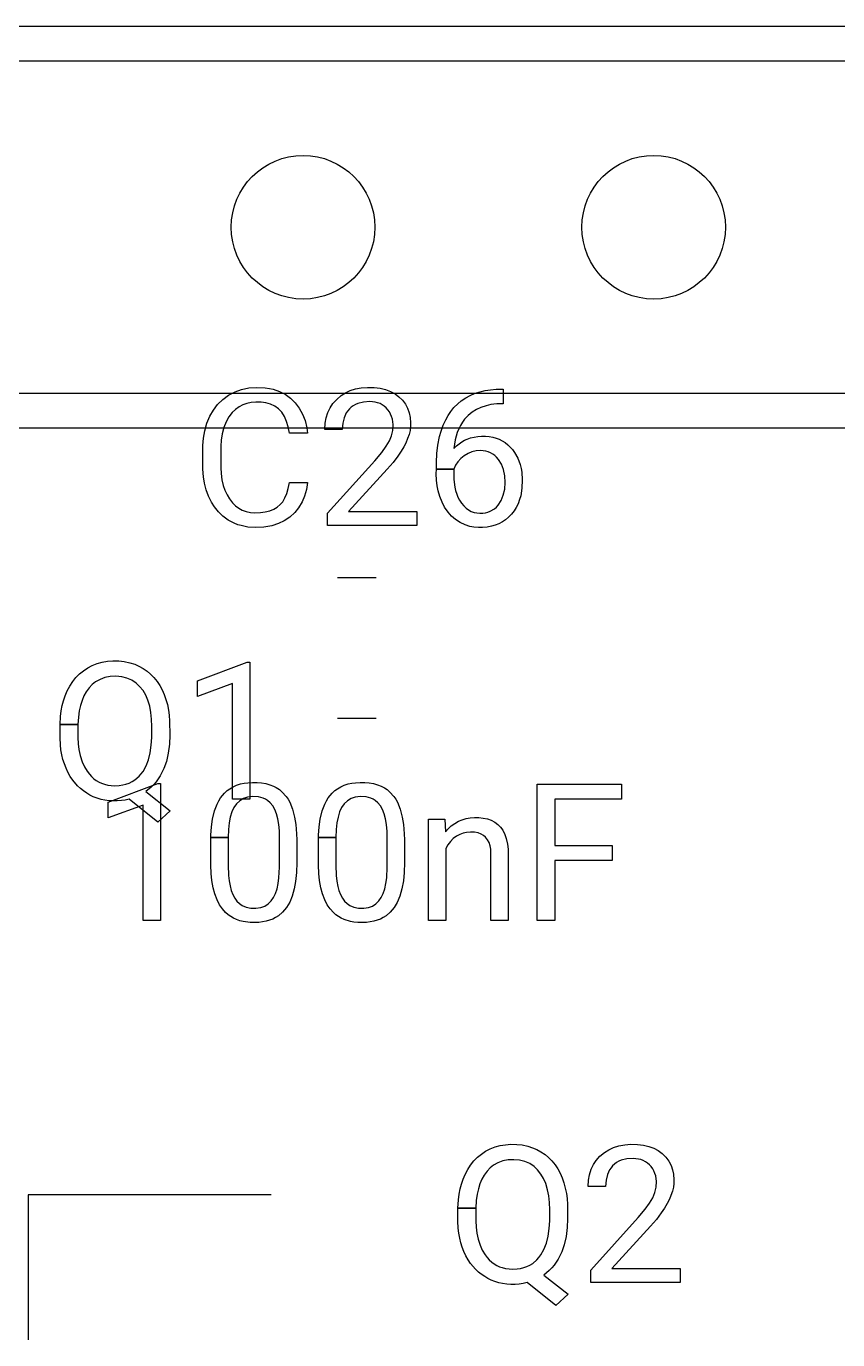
# Model space of a CAD drawing. Header units: inches. Extents: x 3.88 to 7.82, y -6.06 to -2.14.
# Drawn here: x 5.4175 to 5.649, y -2.5791 to -2.2047 of the extents above; entities that cross this region are included whole.
import ezdxf

# ---------------------------------------------------------------- set-up
doc = ezdxf.new("R2010")
doc.units = ezdxf.units.IN
doc.header["$MEASUREMENT"] = 0
doc.layers.add('F.Silkscreen', color=41, linetype='CONTINUOUS', true_color=0xf2eda1)

msp = doc.modelspace()

# ---------------------------------------------------------------- linework, layer by layer
at = {"layer": 'F.Silkscreen', "linetype": 'CONTINUOUS'}
for p, q in [((4.82657, -2.20472), (6.86634, -2.20472)), ((4.83642, -2.21457), (6.8565, -2.21457)), ((4.83642, -2.21457), (6.8565, -2.21457)), ((6.8565, -2.30945), (4.83642, -2.30945)), ((6.8565, -2.30945), (4.83642, -2.30945)), ((5.47355, -2.31108), (5.47522, -2.30986)), ((5.47522, -2.30986), (5.47706, -2.3089)), ((5.47706, -2.3089), (5.47892, -2.30824)), ((5.47892, -2.30824), (5.48104, -2.30781)), ((5.48104, -2.30781), (5.4833, -2.30766)), ((5.4833, -2.30766), (5.48568, -2.30778)), ((5.48568, -2.30778), (5.4869, -2.30796)), ((5.4869, -2.30796), (5.4879, -2.30819)), ((5.4879, -2.30819), (5.48978, -2.30882)), ((5.48978, -2.30882), (5.49134, -2.30961)), ((5.49134, -2.30961), (5.49289, -2.3107)), ((5.50606, -2.31107), (5.5073, -2.31001)), ((5.5073, -2.31001), (5.50856, -2.30922)), ((5.50856, -2.30922), (5.50992, -2.30859)), ((5.50992, -2.30859), (5.5114, -2.30812)), ((5.5114, -2.30812), (5.51299, -2.30782)), ((5.51299, -2.30782), (5.51488, -2.30766)), ((5.51488, -2.30766), (5.51674, -2.3077)), ((5.51674, -2.3077), (5.51844, -2.30791)), ((5.51844, -2.30791), (5.52001, -2.30828)), ((5.52001, -2.30828), (5.52144, -2.30882)), ((5.52144, -2.30882), (5.52274, -2.30953)), ((5.52274, -2.30953), (5.5238, -2.31032)), ((5.5429, -2.3106), (5.5441, -2.30996)), ((5.5441, -2.30996), (5.54559, -2.30934)), ((5.54559, -2.30934), (5.54696, -2.30891)), ((5.54696, -2.30891), (5.54841, -2.30858)), ((5.54841, -2.30858), (5.54994, -2.30834)), ((5.54994, -2.30834), (5.55154, -2.30821)), ((5.55154, -2.30821), (5.55353, -2.30817)), ((5.55353, -2.30817), (5.55353, -2.31234)), ((5.47088, -2.31412), (5.47208, -2.31254)), ((5.47208, -2.31254), (5.47355, -2.31108)), ((5.47824, -2.31322), (5.47716, -2.31399)), ((5.4793, -2.31267), (5.47824, -2.31322)), ((5.48045, -2.31226), (5.4793, -2.31267)), ((5.48168, -2.312), (5.48045, -2.31226)), ((5.48299, -2.31188), (5.48168, -2.312)), ((5.48454, -2.31191), (5.48299, -2.31188)), ((5.48589, -2.31209), (5.48454, -2.31191)), ((5.4872, -2.31246), (5.48589, -2.31209)), ((5.48845, -2.31304), (5.4872, -2.31246)), ((5.48946, -2.31377), (5.48845, -2.31304)), ((5.49039, -2.31475), (5.48946, -2.31377)), ((5.49289, -2.3107), (5.49425, -2.31203)), ((5.49425, -2.31203), (5.4954, -2.31354)), ((5.4954, -2.31354), (5.49633, -2.31525)), ((5.50356, -2.31479), (5.50419, -2.31348)), ((5.50419, -2.31348), (5.50499, -2.31228)), ((5.50499, -2.31228), (5.50606, -2.31107)), ((5.50967, -2.3138), (5.5092, -2.31436)), ((5.5102, -2.31331), (5.50967, -2.3138)), ((5.51079, -2.31289), (5.5102, -2.31331)), ((5.51143, -2.31253), (5.51079, -2.31289)), ((5.51213, -2.31223), (5.51143, -2.31253)), ((5.51367, -2.31184), (5.51213, -2.31223)), ((5.51551, -2.31171), (5.51367, -2.31184)), ((5.51705, -2.31187), (5.51551, -2.31171)), ((5.51771, -2.31204), (5.51705, -2.31187)), ((5.51841, -2.3123), (5.51771, -2.31204)), ((5.51906, -2.31264), (5.51841, -2.3123)), ((5.5196, -2.31301), (5.51906, -2.31264)), ((5.52016, -2.3135), (5.5196, -2.31301)), ((5.52066, -2.31405), (5.52016, -2.3135)), ((5.5238, -2.31032), (5.52482, -2.31133)), ((5.52482, -2.31133), (5.52566, -2.31245)), ((5.52566, -2.31245), (5.52626, -2.31357)), ((5.52626, -2.31357), (5.52674, -2.31492)), ((5.53862, -2.3145), (5.53947, -2.31344)), ((5.53947, -2.31344), (5.54057, -2.31232)), ((5.54057, -2.31232), (5.5416, -2.31147)), ((5.5416, -2.31147), (5.5429, -2.3106)), ((5.54717, -2.31337), (5.54594, -2.31394)), ((5.54864, -2.31288), (5.54717, -2.31337)), ((5.55005, -2.31257), (5.54864, -2.31288)), ((5.55174, -2.31238), (5.55005, -2.31257)), ((5.55353, -2.31234), (5.55174, -2.31238)), ((5.46904, -2.31789), (5.46987, -2.31591)), ((5.46987, -2.31591), (5.47088, -2.31412)), ((5.47452, -2.31751), (5.4739, -2.31912)), ((5.47532, -2.31608), (5.47452, -2.31751)), ((5.47627, -2.31484), (5.47532, -2.31608)), ((5.47716, -2.31399), (5.47627, -2.31484)), ((5.49118, -2.31598), (5.49039, -2.31475)), ((5.49178, -2.31734), (5.49118, -2.31598)), ((5.49224, -2.31891), (5.49178, -2.31734)), ((5.49633, -2.31525), (5.49704, -2.31713)), ((5.49704, -2.31713), (5.49753, -2.3192)), ((5.5028, -2.31787), (5.50307, -2.31635)), ((5.50307, -2.31635), (5.50356, -2.31479)), ((5.50816, -2.31633), (5.50778, -2.3179)), ((5.50879, -2.31496), (5.50816, -2.31633)), ((5.5092, -2.31436), (5.50879, -2.31496)), ((5.52109, -2.31465), (5.52066, -2.31405)), ((5.52144, -2.31528), (5.52109, -2.31465)), ((5.52172, -2.31596), (5.52144, -2.31528)), ((5.52193, -2.31669), (5.52172, -2.31596)), ((5.52214, -2.31827), (5.52193, -2.31669)), ((5.52674, -2.31492), (5.52702, -2.31623)), ((5.52702, -2.31623), (5.52714, -2.31779)), ((5.53644, -2.31847), (5.53715, -2.31691)), ((5.53715, -2.31691), (5.53784, -2.31566)), ((5.53784, -2.31566), (5.53862, -2.3145)), ((5.54192, -2.31759), (5.54136, -2.3185)), ((5.54254, -2.31675), (5.54192, -2.31759)), ((5.54355, -2.31567), (5.54254, -2.31675)), ((5.54469, -2.31473), (5.54355, -2.31567)), ((5.54594, -2.31394), (5.54469, -2.31473)), ((6.86634, -2.31929), (4.82657, -2.31929)), ((5.46804, -2.32213), (5.46843, -2.32002)), ((5.46843, -2.32002), (5.46904, -2.31789)), ((5.47343, -2.32091), (5.47315, -2.32269)), ((5.4739, -2.31912), (5.47343, -2.32091)), ((5.49258, -2.32069), (5.49224, -2.31891)), ((5.49774, -2.32069), (5.49258, -2.32069)), ((5.49753, -2.3192), (5.49774, -2.32069)), ((5.5027, -2.31967), (5.5028, -2.31787)), ((5.50766, -2.31967), (5.5027, -2.31967)), ((5.50778, -2.3179), (5.50766, -2.31967)), ((5.52172, -2.32143), (5.52206, -2.31991)), ((5.52206, -2.31991), (5.52214, -2.31827)), ((5.52669, -2.32109), (5.52628, -2.32228)), ((5.52697, -2.31993), (5.52669, -2.32109)), ((5.52712, -2.31881), (5.52697, -2.31993)), ((5.52714, -2.31779), (5.52712, -2.31881)), ((5.53541, -2.3217), (5.53584, -2.32016)), ((5.53584, -2.32016), (5.53644, -2.31847)), ((5.54046, -2.3205), (5.53987, -2.32259)), ((5.54088, -2.31947), (5.54046, -2.3205)), ((5.54136, -2.3185), (5.54088, -2.31947)), ((5.46785, -2.3242), (5.46804, -2.32213)), ((5.46785, -2.33096), (5.46785, -2.3242)), ((5.47301, -2.32442), (5.47299, -2.33056)), ((5.47315, -2.32269), (5.47301, -2.32442)), ((5.51889, -2.3262), (5.5202, -2.32442)), ((5.5202, -2.32442), (5.52111, -2.32292)), ((5.52111, -2.32292), (5.52172, -2.32143)), ((5.5252, -2.32457), (5.52443, -2.32588)), ((5.52575, -2.32352), (5.5252, -2.32457)), ((5.52628, -2.32228), (5.52575, -2.32352)), ((5.53463, -2.32653), (5.53492, -2.32417)), ((5.53492, -2.32417), (5.53541, -2.3217)), ((5.53987, -2.32259), (5.53951, -2.3251)), ((5.53951, -2.3251), (5.54021, -2.32437)), ((5.54021, -2.32437), (5.54096, -2.32372)), ((5.54096, -2.32372), (5.54177, -2.32315)), ((5.54177, -2.32315), (5.5425, -2.32274)), ((5.5425, -2.32274), (5.54327, -2.32239)), ((5.54327, -2.32239), (5.54422, -2.32205)), ((5.54422, -2.32205), (5.54523, -2.32181)), ((5.54523, -2.32181), (5.54629, -2.32164)), ((5.54629, -2.32164), (5.5474, -2.32156)), ((5.5474, -2.32156), (5.54852, -2.32157)), ((5.54852, -2.32157), (5.54957, -2.32166)), ((5.54957, -2.32166), (5.55057, -2.32184)), ((5.55057, -2.32184), (5.55153, -2.3221)), ((5.55153, -2.3221), (5.55243, -2.32245)), ((5.55243, -2.32245), (5.55329, -2.32289)), ((5.55329, -2.32289), (5.5541, -2.32341)), ((5.5541, -2.32341), (5.55486, -2.32401)), ((5.55486, -2.32401), (5.55548, -2.3246)), ((5.55548, -2.3246), (5.55615, -2.32536)), ((5.50345, -2.34352), (5.51691, -2.32856)), ((5.51691, -2.32856), (5.51889, -2.3262)), ((5.52353, -2.32723), (5.52213, -2.32908)), ((5.52443, -2.32588), (5.52353, -2.32723)), ((5.53449, -2.32905), (5.53463, -2.32653)), ((5.54146, -2.32795), (5.54063, -2.32885)), ((5.54245, -2.32714), (5.54146, -2.32795)), ((5.54354, -2.3265), (5.54245, -2.32714)), ((5.54462, -2.32606), (5.54354, -2.3265)), ((5.54582, -2.32578), (5.54462, -2.32606)), ((5.54707, -2.32569), (5.54582, -2.32578)), ((5.54785, -2.32573), (5.54707, -2.32569)), ((5.54858, -2.32584), (5.54785, -2.32573)), ((5.54928, -2.32604), (5.54858, -2.32584)), ((5.54994, -2.32631), (5.54928, -2.32604)), ((5.55056, -2.32666), (5.54994, -2.32631)), ((5.55114, -2.32708), (5.55056, -2.32666)), ((5.55168, -2.32759), (5.55114, -2.32708)), ((5.55225, -2.32825), (5.55168, -2.32759)), ((5.55308, -2.32958), (5.55225, -2.32825)), ((5.55615, -2.32536), (5.55676, -2.32619)), ((5.55676, -2.32619), (5.55769, -2.32785)), ((5.55769, -2.32785), (5.55838, -2.32968)), ((5.46804, -2.33314), (5.46785, -2.33096)), ((5.47299, -2.33056), (5.4731, -2.33224)), ((5.4731, -2.33224), (5.47334, -2.33398)), ((5.52049, -2.33101), (5.50939, -2.34305)), ((5.52213, -2.32908), (5.52049, -2.33101)), ((5.53447, -2.33226), (5.53448, -2.331)), ((5.53454, -2.33412), (5.53447, -2.33226)), ((5.53448, -2.331), (5.53449, -2.32905)), ((5.53448, -2.331), (5.53943, -2.331)), ((5.53943, -2.331), (5.53448, -2.331)), ((5.53996, -2.32984), (5.53943, -2.331)), ((5.53943, -2.331), (5.53946, -2.33388)), ((5.54063, -2.32885), (5.53996, -2.32984)), ((5.55366, -2.33111), (5.55308, -2.32958)), ((5.55401, -2.33283), (5.55366, -2.33111)), ((5.55838, -2.32968), (5.55864, -2.33074)), ((5.55864, -2.33074), (5.55883, -2.33185)), ((5.55883, -2.33185), (5.55899, -2.33404)), ((5.46835, -2.33496), (5.46804, -2.33314)), ((5.46885, -2.33689), (5.46835, -2.33496)), ((5.47334, -2.33398), (5.47372, -2.33559)), ((5.47372, -2.33559), (5.47416, -2.33693)), ((5.49225, -2.33644), (5.49258, -2.33474)), ((5.49258, -2.33474), (5.49774, -2.33474)), ((5.49774, -2.33474), (5.4974, -2.33677)), ((5.53471, -2.33569), (5.53454, -2.33412)), ((5.535, -2.33718), (5.53471, -2.33569)), ((5.53946, -2.33388), (5.53971, -2.33606)), ((5.53971, -2.33606), (5.53994, -2.33706)), ((5.55398, -2.33663), (5.55412, -2.33475)), ((5.55412, -2.33475), (5.55401, -2.33283)), ((5.55899, -2.33404), (5.5589, -2.33638)), ((5.46951, -2.33868), (5.46885, -2.33689)), ((5.47034, -2.34034), (5.46951, -2.33868)), ((5.47416, -2.33693), (5.47478, -2.3383)), ((5.47478, -2.3383), (5.47545, -2.33943)), ((5.47545, -2.33943), (5.4763, -2.34054)), ((5.49065, -2.34025), (5.4913, -2.33914)), ((5.4913, -2.33914), (5.4918, -2.33794)), ((5.4918, -2.33794), (5.49225, -2.33644)), ((5.49688, -2.33864), (5.49617, -2.34033)), ((5.4974, -2.33677), (5.49688, -2.33864)), ((5.53545, -2.33876), (5.535, -2.33718)), ((5.53611, -2.3404), (5.53545, -2.33876)), ((5.53994, -2.33706), (5.54028, -2.33812)), ((5.54028, -2.33812), (5.54065, -2.339)), ((5.54065, -2.339), (5.54109, -2.33981)), ((5.54109, -2.33981), (5.54166, -2.34066)), ((5.5521, -2.3412), (5.55296, -2.3399)), ((5.55296, -2.3399), (5.55358, -2.33842)), ((5.55358, -2.33842), (5.55398, -2.33663)), ((5.55823, -2.33963), (5.55778, -2.34081)), ((5.55854, -2.33855), (5.55823, -2.33963)), ((5.5589, -2.33638), (5.55854, -2.33855)), ((5.47121, -2.34171), (5.47034, -2.34034)), ((5.47235, -2.34311), (5.47121, -2.34171)), ((5.47361, -2.34434), (5.47235, -2.34311)), ((5.4763, -2.34054), (5.47716, -2.34139)), ((5.47716, -2.34139), (5.47811, -2.34209)), ((5.47811, -2.34209), (5.47913, -2.34264)), ((5.47913, -2.34264), (5.48024, -2.34304)), ((5.48024, -2.34304), (5.48144, -2.3433)), ((5.48144, -2.3433), (5.48272, -2.3434)), ((5.48272, -2.3434), (5.48429, -2.34336)), ((5.48429, -2.34336), (5.4857, -2.34318)), ((5.4857, -2.34318), (5.48698, -2.34286)), ((5.48698, -2.34286), (5.48811, -2.34241)), ((5.48811, -2.34241), (5.4891, -2.34182)), ((5.4891, -2.34182), (5.48996, -2.34109)), ((5.48996, -2.34109), (5.49065, -2.34025)), ((5.49409, -2.34335), (5.49268, -2.34464)), ((5.49518, -2.342), (5.49409, -2.34335)), ((5.49617, -2.34033), (5.49518, -2.342)), ((5.50345, -2.34707), (5.50345, -2.34352)), ((5.50939, -2.34305), (5.52892, -2.34305)), ((5.52892, -2.34305), (5.52892, -2.34707)), ((5.53685, -2.34178), (5.53611, -2.3404)), ((5.53783, -2.34319), (5.53685, -2.34178)), ((5.53883, -2.34433), (5.53783, -2.34319)), ((5.54166, -2.34066), (5.5423, -2.34142)), ((5.5423, -2.34142), (5.54298, -2.34206)), ((5.54298, -2.34206), (5.54369, -2.34259)), ((5.54369, -2.34259), (5.54445, -2.343)), ((5.54445, -2.343), (5.54526, -2.34329)), ((5.54526, -2.34329), (5.54601, -2.34345)), ((5.54601, -2.34345), (5.54689, -2.34352)), ((5.54689, -2.34352), (5.5477, -2.34349)), ((5.5477, -2.34349), (5.54846, -2.34339)), ((5.54846, -2.34339), (5.54919, -2.3432)), ((5.54919, -2.3432), (5.54987, -2.34294)), ((5.54987, -2.34294), (5.55103, -2.34224)), ((5.55103, -2.34224), (5.55159, -2.34176)), ((5.55159, -2.34176), (5.5521, -2.3412)), ((5.55593, -2.34377), (5.5551, -2.34464)), ((5.55667, -2.34281), (5.55593, -2.34377)), ((5.55724, -2.34191), (5.55667, -2.34281)), ((5.55778, -2.34081), (5.55724, -2.34191)), ((5.47514, -2.34548), (5.47361, -2.34434)), ((5.4768, -2.34638), (5.47514, -2.34548)), ((5.47786, -2.3468), (5.4768, -2.34638)), ((5.47878, -2.34708), (5.47786, -2.3468)), ((5.48073, -2.34747), (5.47878, -2.34708)), ((5.4828, -2.34762), (5.48073, -2.34747)), ((5.4853, -2.3475), (5.4828, -2.34762)), ((5.48758, -2.3471), (5.4853, -2.3475)), ((5.4895, -2.34649), (5.48758, -2.3471)), ((5.4911, -2.34571), (5.4895, -2.34649)), ((5.49268, -2.34464), (5.4911, -2.34571)), ((5.52892, -2.34707), (5.50345, -2.34707)), ((5.53993, -2.3453), (5.53883, -2.34433)), ((5.54124, -2.34618), (5.53993, -2.3453)), ((5.54265, -2.34685), (5.54124, -2.34618)), ((5.54401, -2.34728), (5.54265, -2.34685)), ((5.54513, -2.34749), (5.54401, -2.34728)), ((5.54647, -2.34761), (5.54513, -2.34749)), ((5.54896, -2.34749), (5.54767, -2.3476)), ((5.55019, -2.34726), (5.54896, -2.34749)), ((5.55121, -2.34697), (5.55019, -2.34726)), ((5.55232, -2.34653), (5.55121, -2.34697)), ((5.55335, -2.34598), (5.55232, -2.34653)), ((5.55419, -2.34541), (5.55335, -2.34598)), ((5.5551, -2.34464), (5.55419, -2.34541)), ((5.54767, -2.3476), (5.54647, -2.34761)), ((5.50628, -2.36181), (5.51735, -2.36181)), ((5.43272, -2.38934), (5.43383, -2.38842)), ((5.43383, -2.38842), (5.43504, -2.38762)), ((5.43504, -2.38762), (5.43632, -2.38695)), ((5.43632, -2.38695), (5.43779, -2.38637)), ((5.43779, -2.38637), (5.4392, -2.38599)), ((5.4392, -2.38599), (5.44067, -2.38574)), ((5.44067, -2.38574), (5.4422, -2.38562)), ((5.4422, -2.38562), (5.44393, -2.38565)), ((5.44393, -2.38565), (5.44546, -2.38581)), ((5.44546, -2.38581), (5.44706, -2.38615)), ((5.44706, -2.38615), (5.44845, -2.38659)), ((5.44845, -2.38659), (5.44966, -2.38712)), ((5.44966, -2.38712), (5.45082, -2.38775)), ((5.45082, -2.38775), (5.45201, -2.38856)), ((5.45201, -2.38856), (5.453, -2.3894)), ((5.46636, -2.39128), (5.48053, -2.38596)), ((5.48053, -2.38596), (5.48128, -2.38596)), ((5.48128, -2.38596), (5.48128, -2.42502)), ((5.42994, -2.39281), (5.43077, -2.39153)), ((5.43077, -2.39153), (5.4317, -2.39038)), ((5.4317, -2.39038), (5.43272, -2.38934)), ((5.43636, -2.39237), (5.4355, -2.39327)), ((5.4373, -2.39161), (5.43636, -2.39237)), ((5.43856, -2.39089), (5.4373, -2.39161)), ((5.43995, -2.39038), (5.43856, -2.39089)), ((5.44145, -2.39009), (5.43995, -2.39038)), ((5.44309, -2.39002), (5.44145, -2.39009)), ((5.44474, -2.39017), (5.44309, -2.39002)), ((5.44625, -2.39055), (5.44474, -2.39017)), ((5.44762, -2.39114), (5.44625, -2.39055)), ((5.44886, -2.39195), (5.44762, -2.39114)), ((5.44985, -2.39288), (5.44886, -2.39195)), ((5.453, -2.3894), (5.45392, -2.39034)), ((5.45392, -2.39034), (5.45484, -2.39148)), ((5.45484, -2.39148), (5.45559, -2.39263)), ((5.46636, -2.39577), (5.46636, -2.39128)), ((5.47632, -2.39211), (5.46636, -2.39577)), ((5.47632, -2.42502), (5.47632, -2.39211)), ((5.42814, -2.39699), (5.42862, -2.39556)), ((5.42862, -2.39556), (5.4292, -2.3942)), ((5.4292, -2.3942), (5.42994, -2.39281)), ((5.43398, -2.39561), (5.43342, -2.3969)), ((5.43464, -2.39444), (5.43398, -2.39561)), ((5.4355, -2.39327), (5.43464, -2.39444)), ((5.45082, -2.39411), (5.44985, -2.39288)), ((5.45158, -2.39539), (5.45082, -2.39411)), ((5.4522, -2.39683), (5.45158, -2.39539)), ((5.45559, -2.39263), (5.45627, -2.39387)), ((5.45627, -2.39387), (5.45686, -2.39521)), ((5.45686, -2.39521), (5.45736, -2.39662)), ((5.42728, -2.40149), (5.42749, -2.39988)), ((5.42749, -2.39988), (5.42779, -2.39833)), ((5.42779, -2.39833), (5.42814, -2.39699)), ((5.43264, -2.39982), (5.43239, -2.40163)), ((5.43298, -2.3983), (5.43264, -2.39982)), ((5.43342, -2.3969), (5.43298, -2.3983)), ((5.45272, -2.39858), (5.4522, -2.39683)), ((5.45306, -2.40034), (5.45272, -2.39858)), ((5.45736, -2.39662), (5.45776, -2.3981)), ((5.45776, -2.3981), (5.45808, -2.39965)), ((5.45808, -2.39965), (5.45827, -2.40111)), ((5.42717, -2.40379), (5.42728, -2.40149)), ((5.43239, -2.40163), (5.43227, -2.40379)), ((5.45326, -2.40225), (5.45306, -2.40034)), ((5.45333, -2.40431), (5.45326, -2.40225)), ((5.45827, -2.40111), (5.45841, -2.40278)), ((5.45841, -2.40278), (5.45844, -2.40683)), ((5.50628, -2.40197), (5.51735, -2.40197)), ((5.42715, -2.40421), (5.42717, -2.40379)), ((5.42715, -2.40753), (5.42715, -2.40421)), ((5.42717, -2.40379), (5.43227, -2.40379)), ((5.43227, -2.40379), (5.42717, -2.40379)), ((5.43227, -2.40379), (5.43227, -2.40745)), ((5.43227, -2.40745), (5.43236, -2.40924)), ((5.45319, -2.40964), (5.45332, -2.40743)), ((5.45332, -2.40743), (5.45333, -2.40431)), ((5.45844, -2.40683), (5.45835, -2.40939)), ((5.42726, -2.40953), (5.42715, -2.40753)), ((5.42742, -2.41097), (5.42726, -2.40953)), ((5.42767, -2.41236), (5.42742, -2.41097)), ((5.43236, -2.40924), (5.43256, -2.41091)), ((5.43256, -2.41091), (5.43292, -2.41264)), ((5.45287, -2.41184), (5.45319, -2.40964)), ((5.45835, -2.40939), (5.45802, -2.41192)), ((5.42799, -2.4137), (5.42767, -2.41236)), ((5.42838, -2.41498), (5.42799, -2.4137)), ((5.43292, -2.41264), (5.43347, -2.41438)), ((5.43347, -2.41438), (5.43411, -2.41581)), ((5.45169, -2.41557), (5.45237, -2.41381)), ((5.45237, -2.41381), (5.45287, -2.41184)), ((5.45747, -2.41427), (5.45675, -2.4163)), ((5.45802, -2.41192), (5.45747, -2.41427)), ((5.42886, -2.41621), (5.42838, -2.41498)), ((5.42941, -2.41738), (5.42886, -2.41621)), ((5.43009, -2.4186), (5.42941, -2.41738)), ((5.43077, -2.41962), (5.43009, -2.4186)), ((5.43411, -2.41581), (5.43489, -2.4171)), ((5.43489, -2.4171), (5.43551, -2.41792)), ((5.43551, -2.41792), (5.43608, -2.41855)), ((5.43608, -2.41855), (5.4368, -2.41921)), ((5.44847, -2.41957), (5.44968, -2.41853)), ((5.44968, -2.41853), (5.45023, -2.41791)), ((5.45023, -2.41791), (5.45082, -2.41711)), ((5.45082, -2.41711), (5.45169, -2.41557)), ((5.45572, -2.41836), (5.45458, -2.42007)), ((5.45675, -2.4163), (5.45572, -2.41836)), ((5.43214, -2.42124), (5.43077, -2.41962)), ((5.43299, -2.42204), (5.43214, -2.42124)), ((5.4338, -2.4227), (5.43299, -2.42204)), ((5.4368, -2.41921), (5.43746, -2.41969)), ((5.43746, -2.41969), (5.43827, -2.42017)), ((5.43827, -2.42017), (5.43901, -2.42051)), ((5.43901, -2.42051), (5.43979, -2.42079)), ((5.43979, -2.42079), (5.44075, -2.42102)), ((5.44075, -2.42102), (5.44176, -2.42115)), ((5.44091, -2.42593), (5.45508, -2.42061)), ((5.44176, -2.42115), (5.44281, -2.4212)), ((5.44281, -2.4212), (5.44402, -2.42114)), ((5.44402, -2.42114), (5.44502, -2.421)), ((5.44502, -2.421), (5.44596, -2.42077)), ((5.44596, -2.42077), (5.44685, -2.42046)), ((5.44685, -2.42046), (5.44769, -2.42005)), ((5.44769, -2.42005), (5.44847, -2.41957)), ((5.45316, -2.42164), (5.45163, -2.42289)), ((5.45393, -2.42084), (5.45316, -2.42164)), ((5.45458, -2.42007), (5.45393, -2.42084)), ((5.45508, -2.42061), (5.45583, -2.42061)), ((5.45583, -2.42061), (5.45583, -2.45967)), ((5.47481, -2.4226), (5.47556, -2.42205)), ((5.47556, -2.42205), (5.4765, -2.4215)), ((5.4765, -2.4215), (5.47752, -2.42105)), ((5.47752, -2.42105), (5.47862, -2.42071)), ((5.47862, -2.42071), (5.47963, -2.42049)), ((5.47963, -2.42049), (5.4807, -2.42034)), ((5.4807, -2.42034), (5.48201, -2.42026)), ((5.48201, -2.42026), (5.48337, -2.42028)), ((5.48337, -2.42028), (5.48465, -2.4204)), ((5.48465, -2.4204), (5.48585, -2.42061)), ((5.48585, -2.42061), (5.48697, -2.42092)), ((5.48697, -2.42092), (5.48801, -2.42132)), ((5.48801, -2.42132), (5.48884, -2.42175)), ((5.48884, -2.42175), (5.48973, -2.42233)), ((5.48973, -2.42233), (5.49054, -2.42301)), ((5.50552, -2.4226), (5.50627, -2.42205)), ((5.50627, -2.42205), (5.50721, -2.4215)), ((5.50721, -2.4215), (5.50823, -2.42105)), ((5.50823, -2.42105), (5.50933, -2.42071)), ((5.50933, -2.42071), (5.51034, -2.42049)), ((5.51034, -2.42049), (5.5114, -2.42034)), ((5.5114, -2.42034), (5.51272, -2.42026)), ((5.51272, -2.42026), (5.51407, -2.42028)), ((5.51407, -2.42028), (5.51535, -2.4204)), ((5.51535, -2.4204), (5.51656, -2.42061)), ((5.51656, -2.42061), (5.51768, -2.42092)), ((5.51768, -2.42092), (5.51872, -2.42132)), ((5.51872, -2.42132), (5.51968, -2.42182)), ((5.51968, -2.42182), (5.52044, -2.42233)), ((5.52044, -2.42233), (5.52125, -2.42301)), ((5.56319, -2.45967), (5.56319, -2.42081)), ((5.56319, -2.42081), (5.58724, -2.42081)), ((5.58724, -2.42081), (5.58724, -2.42502)), ((5.43478, -2.42336), (5.4338, -2.4227)), ((5.43568, -2.42388), (5.43478, -2.42336)), ((5.43662, -2.42434), (5.43568, -2.42388)), ((5.43772, -2.42477), (5.43662, -2.42434)), ((5.43886, -2.4251), (5.43772, -2.42477)), ((5.43991, -2.42532), (5.43886, -2.4251)), ((5.44112, -2.42549), (5.43991, -2.42532)), ((5.44091, -2.43041), (5.44091, -2.42593)), ((5.44224, -2.42556), (5.44112, -2.42549)), ((5.44347, -2.42556), (5.44224, -2.42556)), ((5.44464, -2.42547), (5.44347, -2.42556)), ((5.44577, -2.42531), (5.44464, -2.42547)), ((5.44687, -2.42506), (5.44577, -2.42531)), ((5.45506, -2.43159), (5.44687, -2.42506)), ((5.45163, -2.42289), (5.45856, -2.42837)), ((5.47196, -2.42646), (5.47242, -2.42554)), ((5.47242, -2.42554), (5.47293, -2.42469)), ((5.47293, -2.42469), (5.47402, -2.42334)), ((5.47402, -2.42334), (5.47481, -2.4226)), ((5.48128, -2.42502), (5.47632, -2.42502)), ((5.4784, -2.42549), (5.47748, -2.42636)), ((5.47949, -2.42486), (5.4784, -2.42549)), ((5.48064, -2.42449), (5.47949, -2.42486)), ((5.48217, -2.42431), (5.48064, -2.42449)), ((5.48376, -2.42441), (5.48217, -2.42431)), ((5.48507, -2.42475), (5.48376, -2.42441)), ((5.48571, -2.42503), (5.48507, -2.42475)), ((5.4863, -2.42538), (5.48571, -2.42503)), ((5.48712, -2.42607), (5.4863, -2.42538)), ((5.48782, -2.42692), (5.48712, -2.42607)), ((5.49054, -2.42301), (5.49165, -2.42427)), ((5.49165, -2.42427), (5.49218, -2.42506)), ((5.49218, -2.42506), (5.49266, -2.42593)), ((5.49266, -2.42593), (5.49346, -2.4279)), ((5.50267, -2.42646), (5.50313, -2.42554)), ((5.50313, -2.42554), (5.50364, -2.42469)), ((5.50364, -2.42469), (5.50473, -2.42334)), ((5.50473, -2.42334), (5.50552, -2.4226)), ((5.50911, -2.42549), (5.50819, -2.42636)), ((5.51019, -2.42486), (5.50911, -2.42549)), ((5.51135, -2.42449), (5.51019, -2.42486)), ((5.51288, -2.42431), (5.51135, -2.42449)), ((5.51447, -2.42441), (5.51288, -2.42431)), ((5.51578, -2.42475), (5.51447, -2.42441)), ((5.51642, -2.42503), (5.51578, -2.42475)), ((5.517, -2.42538), (5.51642, -2.42503)), ((5.51783, -2.42607), (5.517, -2.42538)), ((5.51853, -2.42692), (5.51783, -2.42607)), ((5.52125, -2.42301), (5.52236, -2.42427)), ((5.52236, -2.42427), (5.52289, -2.42506)), ((5.52289, -2.42506), (5.52337, -2.42593)), ((5.52337, -2.42593), (5.52417, -2.4279)), ((5.58724, -2.42502), (5.56831, -2.42502)), ((5.56831, -2.42502), (5.56831, -2.43829)), ((5.45087, -2.42675), (5.44091, -2.43041)), ((5.45087, -2.45967), (5.45087, -2.42675)), ((5.45856, -2.42837), (5.45506, -2.43159)), ((5.47068, -2.43072), (5.47125, -2.42836)), ((5.47125, -2.42836), (5.47196, -2.42646)), ((5.47617, -2.42868), (5.47572, -2.43013)), ((5.47673, -2.42746), (5.47617, -2.42868)), ((5.47748, -2.42636), (5.47673, -2.42746)), ((5.48841, -2.42796), (5.48782, -2.42692)), ((5.48889, -2.42919), (5.48841, -2.42796)), ((5.48926, -2.43062), (5.48889, -2.42919)), ((5.49346, -2.4279), (5.49407, -2.43017)), ((5.50139, -2.43072), (5.50196, -2.42836)), ((5.50196, -2.42836), (5.50267, -2.42646)), ((5.50688, -2.42868), (5.50643, -2.43013)), ((5.50744, -2.42746), (5.50688, -2.42868)), ((5.50819, -2.42636), (5.50744, -2.42746)), ((5.51912, -2.42796), (5.51853, -2.42692)), ((5.5196, -2.42919), (5.51912, -2.42796)), ((5.51997, -2.43062), (5.5196, -2.42919)), ((5.52417, -2.4279), (5.52477, -2.43017)), ((5.47019, -2.43533), (5.47037, -2.43292)), ((5.47037, -2.43292), (5.47068, -2.43072)), ((5.47539, -2.43179), (5.47518, -2.43368)), ((5.47572, -2.43013), (5.47539, -2.43179)), ((5.48953, -2.43226), (5.48926, -2.43062)), ((5.4897, -2.43409), (5.48953, -2.43226)), ((5.49407, -2.43017), (5.49441, -2.4323)), ((5.49441, -2.4323), (5.49463, -2.43489)), ((5.5009, -2.43533), (5.50107, -2.43292)), ((5.50107, -2.43292), (5.50139, -2.43072)), ((5.5061, -2.43179), (5.50589, -2.43368)), ((5.50643, -2.43013), (5.5061, -2.43179)), ((5.52024, -2.43226), (5.51997, -2.43062)), ((5.52042, -2.43427), (5.52024, -2.43226)), ((5.52477, -2.43017), (5.52512, -2.4323)), ((5.52512, -2.4323), (5.52534, -2.43489)), ((5.53224, -2.45967), (5.53224, -2.43077)), ((5.53224, -2.43077), (5.53693, -2.43077)), ((5.53693, -2.43077), (5.53709, -2.43439)), ((5.53709, -2.43439), (5.53783, -2.43353)), ((5.53783, -2.43353), (5.53875, -2.43268)), ((5.53875, -2.43268), (5.53972, -2.43195)), ((5.53972, -2.43195), (5.54076, -2.43135)), ((5.54076, -2.43135), (5.54186, -2.43089)), ((5.54186, -2.43089), (5.54303, -2.43055)), ((5.54303, -2.43055), (5.5441, -2.43036)), ((5.5441, -2.43036), (5.54538, -2.43026)), ((5.54538, -2.43026), (5.54655, -2.43028)), ((5.54655, -2.43028), (5.54786, -2.43042)), ((5.54786, -2.43042), (5.54906, -2.43068)), ((5.54906, -2.43068), (5.55015, -2.43107)), ((5.55015, -2.43107), (5.55113, -2.43159)), ((5.55113, -2.43159), (5.55199, -2.43223)), ((5.55199, -2.43223), (5.55275, -2.433)), ((5.55275, -2.433), (5.5534, -2.43389)), ((5.47016, -2.44376), (5.47019, -2.43596)), ((5.47019, -2.43596), (5.47019, -2.43533)), ((5.47019, -2.43596), (5.47508, -2.43596)), ((5.47508, -2.43596), (5.47019, -2.43596)), ((5.47518, -2.43368), (5.47508, -2.43596)), ((5.47508, -2.43596), (5.47508, -2.44388)), ((5.48976, -2.43632), (5.4897, -2.43409)), ((5.48976, -2.44443), (5.48976, -2.43632)), ((5.49463, -2.43489), (5.49469, -2.43667)), ((5.49469, -2.43667), (5.49469, -2.44309)), ((5.50087, -2.44376), (5.5009, -2.43596)), ((5.5009, -2.43596), (5.5009, -2.43533)), ((5.5009, -2.43596), (5.50579, -2.43596)), ((5.50579, -2.43596), (5.5009, -2.43596)), ((5.50589, -2.43368), (5.50579, -2.43596)), ((5.50579, -2.43596), (5.50579, -2.44388)), ((5.52047, -2.43632), (5.52042, -2.43427)), ((5.52047, -2.44443), (5.52047, -2.43632)), ((5.52534, -2.43489), (5.52539, -2.43667)), ((5.52539, -2.43667), (5.52539, -2.44309)), ((5.53848, -2.43709), (5.53776, -2.43802)), ((5.5393, -2.43627), (5.53848, -2.43709)), ((5.54023, -2.43557), (5.5393, -2.43627)), ((5.54113, -2.43507), (5.54023, -2.43557)), ((5.54209, -2.43471), (5.54113, -2.43507)), ((5.54312, -2.4345), (5.54209, -2.43471)), ((5.54421, -2.43443), (5.54312, -2.4345)), ((5.54536, -2.43449), (5.54421, -2.43443)), ((5.54638, -2.43468), (5.54536, -2.43449)), ((5.54726, -2.43498), (5.54638, -2.43468)), ((5.54796, -2.43538), (5.54726, -2.43498)), ((5.54854, -2.43588), (5.54796, -2.43538)), ((5.5491, -2.4366), (5.54854, -2.43588)), ((5.54951, -2.43741), (5.5491, -2.4366)), ((5.5534, -2.43389), (5.55402, -2.43513)), ((5.55402, -2.43513), (5.55442, -2.4363)), ((5.55442, -2.4363), (5.55476, -2.43787)), ((5.53776, -2.43802), (5.53717, -2.43907)), ((5.53717, -2.43907), (5.53717, -2.45967)), ((5.5498, -2.43835), (5.54951, -2.43741)), ((5.54997, -2.43933), (5.5498, -2.43835)), ((5.55004, -2.44053), (5.54997, -2.43933)), ((5.55004, -2.45967), (5.55004, -2.44053)), ((5.55476, -2.43787), (5.55492, -2.43932)), ((5.55492, -2.43932), (5.55496, -2.44057)), ((5.55496, -2.44057), (5.55496, -2.45967)), ((5.56831, -2.43829), (5.58461, -2.43829)), ((5.58461, -2.43829), (5.58461, -2.4425)), ((5.47016, -2.44388), (5.47016, -2.44376)), ((5.47026, -2.44622), (5.47016, -2.44388)), ((5.47508, -2.44388), (5.47519, -2.44682)), ((5.4896, -2.44742), (5.48976, -2.44443)), ((5.49469, -2.44309), (5.4946, -2.44594)), ((5.50087, -2.44388), (5.50087, -2.44376)), ((5.50097, -2.44622), (5.50087, -2.44388)), ((5.50579, -2.44388), (5.5059, -2.44682)), ((5.52031, -2.44742), (5.52047, -2.44443)), ((5.52539, -2.44309), (5.52531, -2.44594)), ((5.58461, -2.4425), (5.56831, -2.4425)), ((5.56831, -2.4425), (5.56831, -2.45967)), ((5.47048, -2.44826), (5.47026, -2.44622)), ((5.47085, -2.45035), (5.47048, -2.44826)), ((5.47519, -2.44682), (5.47536, -2.44829)), ((5.47536, -2.44829), (5.47563, -2.44978)), ((5.48937, -2.44912), (5.4896, -2.44742)), ((5.49434, -2.44852), (5.49395, -2.45064)), ((5.4946, -2.44594), (5.49434, -2.44852)), ((5.50119, -2.44826), (5.50097, -2.44622)), ((5.50156, -2.45035), (5.50119, -2.44826)), ((5.5059, -2.44682), (5.50609, -2.44845)), ((5.50609, -2.44845), (5.50637, -2.44992)), ((5.52008, -2.44912), (5.52031, -2.44742)), ((5.52508, -2.4483), (5.52466, -2.45064)), ((5.52531, -2.44594), (5.52508, -2.4483)), ((5.47131, -2.45205), (5.47085, -2.45035)), ((5.47195, -2.45376), (5.47131, -2.45205)), ((5.47563, -2.44978), (5.47599, -2.4511)), ((5.47599, -2.4511), (5.47645, -2.45226)), ((5.47645, -2.45226), (5.47699, -2.45326)), ((5.48808, -2.45305), (5.48861, -2.45193)), ((5.48861, -2.45193), (5.48904, -2.45062)), ((5.48904, -2.45062), (5.48937, -2.44912)), ((5.49395, -2.45064), (5.49335, -2.45272)), ((5.50202, -2.45205), (5.50156, -2.45035)), ((5.50266, -2.45376), (5.50202, -2.45205)), ((5.50637, -2.44992), (5.5067, -2.4511)), ((5.5067, -2.4511), (5.50715, -2.45226)), ((5.50715, -2.45226), (5.50769, -2.45326)), ((5.51878, -2.45305), (5.51932, -2.45193)), ((5.51932, -2.45193), (5.51975, -2.45062)), ((5.51975, -2.45062), (5.52008, -2.44912)), ((5.52466, -2.45064), (5.52406, -2.45272)), ((5.47265, -2.45513), (5.47195, -2.45376)), ((5.47346, -2.45634), (5.47265, -2.45513)), ((5.47699, -2.45326), (5.47761, -2.45411)), ((5.47761, -2.45411), (5.47833, -2.45481)), ((5.47833, -2.45481), (5.47914, -2.45537)), ((5.47914, -2.45537), (5.48023, -2.45584)), ((5.48023, -2.45584), (5.48158, -2.45611)), ((5.48158, -2.45611), (5.48304, -2.45614)), ((5.48304, -2.45614), (5.48439, -2.45594)), ((5.48439, -2.45594), (5.48558, -2.4555)), ((5.48558, -2.4555), (5.48655, -2.45488)), ((5.48655, -2.45488), (5.48738, -2.45407)), ((5.48738, -2.45407), (5.48808, -2.45305)), ((5.49173, -2.45596), (5.49062, -2.4573)), ((5.49266, -2.45439), (5.49173, -2.45596)), ((5.49335, -2.45272), (5.49266, -2.45439)), ((5.50336, -2.45513), (5.50266, -2.45376)), ((5.50417, -2.45634), (5.50336, -2.45513)), ((5.50769, -2.45326), (5.50832, -2.45411)), ((5.50832, -2.45411), (5.50903, -2.45481)), ((5.50903, -2.45481), (5.50984, -2.45537)), ((5.50984, -2.45537), (5.51094, -2.45584)), ((5.51094, -2.45584), (5.51228, -2.45611)), ((5.51228, -2.45611), (5.51375, -2.45614)), ((5.51375, -2.45614), (5.5151, -2.45594)), ((5.5151, -2.45594), (5.51629, -2.4555)), ((5.51629, -2.4555), (5.51726, -2.45488)), ((5.51726, -2.45488), (5.51809, -2.45407)), ((5.51809, -2.45407), (5.51878, -2.45305)), ((5.52244, -2.45596), (5.52133, -2.4573)), ((5.52329, -2.45454), (5.52244, -2.45596)), ((5.52406, -2.45272), (5.52329, -2.45454)), ((5.45583, -2.45967), (5.45087, -2.45967)), ((5.47439, -2.45738), (5.47346, -2.45634)), ((5.47509, -2.45799), (5.47439, -2.45738)), ((5.47584, -2.45852), (5.47509, -2.45799)), ((5.47664, -2.45898), (5.47584, -2.45852)), ((5.47751, -2.45937), (5.47664, -2.45898)), ((5.47843, -2.45968), (5.47751, -2.45937)), ((5.4794, -2.45992), (5.47843, -2.45968)), ((5.48593, -2.45984), (5.4849, -2.46004)), ((5.48689, -2.45957), (5.48593, -2.45984)), ((5.4878, -2.45922), (5.48689, -2.45957)), ((5.48865, -2.4588), (5.4878, -2.45922)), ((5.48943, -2.4583), (5.48865, -2.4588)), ((5.49062, -2.4573), (5.48943, -2.4583)), ((5.5051, -2.45738), (5.50417, -2.45634)), ((5.50579, -2.45799), (5.5051, -2.45738)), ((5.50654, -2.45852), (5.50579, -2.45799)), ((5.50735, -2.45898), (5.50654, -2.45852)), ((5.50821, -2.45937), (5.50735, -2.45898)), ((5.50995, -2.45989), (5.50821, -2.45937)), ((5.51663, -2.45984), (5.51561, -2.46004)), ((5.5176, -2.45957), (5.51663, -2.45984)), ((5.51851, -2.45922), (5.5176, -2.45957)), ((5.51935, -2.4588), (5.51851, -2.45922)), ((5.52014, -2.4583), (5.51935, -2.4588)), ((5.52133, -2.4573), (5.52014, -2.4583)), ((5.53717, -2.45967), (5.53224, -2.45967)), ((5.55496, -2.45967), (5.55004, -2.45967)), ((5.56831, -2.45967), (5.56319, -2.45967)), ((5.48134, -2.46018), (5.4794, -2.45992)), ((5.48268, -2.46022), (5.48134, -2.46018)), ((5.48382, -2.46017), (5.48268, -2.46022)), ((5.4849, -2.46004), (5.48382, -2.46017)), ((5.51097, -2.46007), (5.50995, -2.45989)), ((5.51205, -2.46018), (5.51097, -2.46007)), ((5.51338, -2.46022), (5.51205, -2.46018)), ((5.51453, -2.46017), (5.51338, -2.46022)), ((5.51561, -2.46004), (5.51453, -2.46017)), ((5.55416, -2.52353), (5.55569, -2.52341)), ((5.55569, -2.52341), (5.55741, -2.52344)), ((5.55741, -2.52344), (5.55894, -2.52361)), ((5.58826, -2.52354), (5.58997, -2.52341)), ((5.58997, -2.52341), (5.59183, -2.52345)), ((5.59183, -2.52345), (5.59354, -2.52366)), ((5.54518, -2.52817), (5.5462, -2.52713)), ((5.5462, -2.52713), (5.54731, -2.52621)), ((5.54731, -2.52621), (5.54852, -2.52541)), ((5.54852, -2.52541), (5.54981, -2.52474)), ((5.54981, -2.52474), (5.55128, -2.52417)), ((5.55128, -2.52417), (5.55269, -2.52378)), ((5.55269, -2.52378), (5.55416, -2.52353)), ((5.55894, -2.52361), (5.56054, -2.52394)), ((5.56054, -2.52394), (5.56193, -2.52439)), ((5.56193, -2.52439), (5.56315, -2.52491)), ((5.56315, -2.52491), (5.5643, -2.52555)), ((5.5643, -2.52555), (5.56549, -2.52636)), ((5.56549, -2.52636), (5.56649, -2.5272)), ((5.56649, -2.5272), (5.56741, -2.52813)), ((5.58008, -2.52803), (5.58115, -2.52682)), ((5.58115, -2.52682), (5.5824, -2.52576)), ((5.5824, -2.52576), (5.58365, -2.52497)), ((5.58365, -2.52497), (5.58502, -2.52434)), ((5.58502, -2.52434), (5.5865, -2.52387)), ((5.5865, -2.52387), (5.58826, -2.52354)), ((5.59354, -2.52366), (5.5951, -2.52403)), ((5.5951, -2.52403), (5.59654, -2.52457)), ((5.59654, -2.52457), (5.59772, -2.52521)), ((5.59772, -2.52521), (5.5989, -2.52607)), ((5.5989, -2.52607), (5.59992, -2.52708)), ((5.59992, -2.52708), (5.60076, -2.5282)), ((5.54268, -2.532), (5.54342, -2.5306)), ((5.54342, -2.5306), (5.54426, -2.52933)), ((5.54426, -2.52933), (5.54518, -2.52817)), ((5.54984, -2.53016), (5.54898, -2.53107)), ((5.55079, -2.52941), (5.54984, -2.53016)), ((5.55205, -2.52868), (5.55079, -2.52941)), ((5.55343, -2.52818), (5.55205, -2.52868)), ((5.55494, -2.52789), (5.55343, -2.52818)), ((5.55657, -2.52782), (5.55494, -2.52789)), ((5.55823, -2.52797), (5.55657, -2.52782)), ((5.55974, -2.52834), (5.55823, -2.52797)), ((5.56111, -2.52893), (5.55974, -2.52834)), ((5.56234, -2.52975), (5.56111, -2.52893)), ((5.56334, -2.53068), (5.56234, -2.52975)), ((5.56431, -2.53191), (5.56334, -2.53068)), ((5.56741, -2.52813), (5.56833, -2.52928)), ((5.56833, -2.52928), (5.56908, -2.53042)), ((5.56908, -2.53042), (5.56975, -2.53166)), ((5.57817, -2.5321), (5.57866, -2.53054)), ((5.57866, -2.53054), (5.57929, -2.52923)), ((5.57929, -2.52923), (5.58008, -2.52803)), ((5.58389, -2.53071), (5.58326, -2.53208)), ((5.58429, -2.5301), (5.58389, -2.53071)), ((5.58476, -2.52955), (5.58429, -2.5301)), ((5.5853, -2.52906), (5.58476, -2.52955)), ((5.58589, -2.52863), (5.5853, -2.52906)), ((5.58653, -2.52828), (5.58589, -2.52863)), ((5.58722, -2.52798), (5.58653, -2.52828)), ((5.58876, -2.52759), (5.58722, -2.52798)), ((5.59061, -2.52746), (5.58876, -2.52759)), ((5.59214, -2.52762), (5.59061, -2.52746)), ((5.59281, -2.52779), (5.59214, -2.52762)), ((5.59351, -2.52805), (5.59281, -2.52779)), ((5.59416, -2.52839), (5.59351, -2.52805)), ((5.5947, -2.52876), (5.59416, -2.52839)), ((5.59526, -2.52925), (5.5947, -2.52876)), ((5.59576, -2.5298), (5.59526, -2.52925)), ((5.59618, -2.53039), (5.59576, -2.5298)), ((5.59654, -2.53103), (5.59618, -2.53039)), ((5.60076, -2.5282), (5.60141, -2.52944)), ((5.60141, -2.52944), (5.60184, -2.53066)), ((5.60184, -2.53066), (5.60211, -2.53198)), ((5.54163, -2.53478), (5.54211, -2.53336)), ((5.54211, -2.53336), (5.54268, -2.532)), ((5.54691, -2.5347), (5.54646, -2.5361)), ((5.54746, -2.53341), (5.54691, -2.5347)), ((5.54812, -2.53223), (5.54746, -2.53341)), ((5.54898, -2.53107), (5.54812, -2.53223)), ((5.56506, -2.53319), (5.56431, -2.53191)), ((5.56568, -2.53462), (5.56506, -2.53319)), ((5.56621, -2.53638), (5.56568, -2.53462)), ((5.56975, -2.53166), (5.57034, -2.533)), ((5.57034, -2.533), (5.57084, -2.53442)), ((5.57084, -2.53442), (5.57125, -2.5359)), ((5.5778, -2.53541), (5.5779, -2.53362)), ((5.5779, -2.53362), (5.57817, -2.5321)), ((5.58288, -2.53364), (5.58276, -2.53541)), ((5.58326, -2.53208), (5.58288, -2.53364)), ((5.59682, -2.53171), (5.59654, -2.53103)), ((5.59703, -2.53244), (5.59682, -2.53171)), ((5.59724, -2.53402), (5.59703, -2.53244)), ((5.59716, -2.53566), (5.59724, -2.53402)), ((5.60222, -2.53456), (5.60207, -2.53568)), ((5.60211, -2.53198), (5.60224, -2.53354)), ((5.60224, -2.53354), (5.60222, -2.53456)), ((5.41811, -2.5378), (5.41811, -2.57913)), ((5.4874, -2.5378), (5.41811, -2.5378)), ((5.54077, -2.53929), (5.54097, -2.53767)), ((5.54097, -2.53767), (5.54127, -2.53612)), ((5.54127, -2.53612), (5.54163, -2.53478)), ((5.54612, -2.53761), (5.54587, -2.53943)), ((5.54646, -2.5361), (5.54612, -2.53761)), ((5.56654, -2.53813), (5.56621, -2.53638)), ((5.56674, -2.54004), (5.56654, -2.53813)), ((5.57125, -2.5359), (5.57156, -2.53745)), ((5.57156, -2.53745), (5.57176, -2.5389)), ((5.58276, -2.53541), (5.5778, -2.53541)), ((5.59621, -2.53867), (5.59681, -2.53718)), ((5.59681, -2.53718), (5.59716, -2.53566)), ((5.60138, -2.53803), (5.60094, -2.53905)), ((5.60179, -2.53683), (5.60138, -2.53803)), ((5.60207, -2.53568), (5.60179, -2.53683)), ((5.54063, -2.54201), (5.54065, -2.54159)), ((5.54063, -2.54532), (5.54063, -2.54201)), ((5.54065, -2.54159), (5.54077, -2.53929)), ((5.54065, -2.54159), (5.54575, -2.54159)), ((5.54575, -2.54159), (5.54065, -2.54159)), ((5.54587, -2.53943), (5.54575, -2.54159)), ((5.54575, -2.54159), (5.54575, -2.54525)), ((5.56681, -2.54211), (5.56674, -2.54004)), ((5.56681, -2.54523), (5.56681, -2.54211)), ((5.57176, -2.5389), (5.57189, -2.54058)), ((5.57189, -2.54058), (5.57193, -2.54463)), ((5.59201, -2.54431), (5.59399, -2.54195)), ((5.59399, -2.54195), (5.5953, -2.54017)), ((5.5953, -2.54017), (5.59621, -2.53867)), ((5.59952, -2.54163), (5.59862, -2.54298)), ((5.6003, -2.54032), (5.59952, -2.54163)), ((5.60094, -2.53905), (5.6003, -2.54032)), ((5.54074, -2.54733), (5.54063, -2.54532)), ((5.54575, -2.54525), (5.54585, -2.54703)), ((5.56668, -2.54743), (5.56681, -2.54523)), ((5.57193, -2.54463), (5.57183, -2.54718)), ((5.57854, -2.55927), (5.59201, -2.54431)), ((5.59722, -2.54483), (5.59559, -2.54676)), ((5.59862, -2.54298), (5.59722, -2.54483)), ((5.54091, -2.54877), (5.54074, -2.54733)), ((5.54115, -2.55016), (5.54091, -2.54877)), ((5.54585, -2.54703), (5.54605, -2.54871)), ((5.54605, -2.54871), (5.5464, -2.55044)), ((5.56586, -2.55161), (5.56636, -2.54963)), ((5.56636, -2.54963), (5.56668, -2.54743)), ((5.5715, -2.54972), (5.57095, -2.55207)), ((5.57183, -2.54718), (5.5715, -2.54972)), ((5.59559, -2.54676), (5.58449, -2.5588)), ((5.54147, -2.55149), (5.54115, -2.55016)), ((5.54187, -2.55278), (5.54147, -2.55149)), ((5.54234, -2.55401), (5.54187, -2.55278)), ((5.5464, -2.55044), (5.54695, -2.55217)), ((5.54695, -2.55217), (5.54759, -2.5536)), ((5.56431, -2.55491), (5.56517, -2.55337)), ((5.56517, -2.55337), (5.56586, -2.55161)), ((5.57095, -2.55207), (5.57023, -2.55409)), ((5.54289, -2.55518), (5.54234, -2.55401)), ((5.54357, -2.5564), (5.54289, -2.55518)), ((5.54426, -2.55742), (5.54357, -2.5564)), ((5.54759, -2.5536), (5.54837, -2.5549)), ((5.54837, -2.5549), (5.54899, -2.55572)), ((5.54899, -2.55572), (5.54957, -2.55635)), ((5.54957, -2.55635), (5.55029, -2.557)), ((5.55029, -2.557), (5.55094, -2.55749)), ((5.56195, -2.55736), (5.56317, -2.55632)), ((5.56317, -2.55632), (5.56372, -2.55571)), ((5.56372, -2.55571), (5.56431, -2.55491)), ((5.56921, -2.55615), (5.56806, -2.55786)), ((5.57023, -2.55409), (5.56921, -2.55615)), ((5.54562, -2.55904), (5.54426, -2.55742)), ((5.54648, -2.55984), (5.54562, -2.55904)), ((5.54729, -2.56049), (5.54648, -2.55984)), ((5.54826, -2.56115), (5.54729, -2.56049)), ((5.55094, -2.55749), (5.55176, -2.55797)), ((5.55176, -2.55797), (5.5525, -2.55831)), ((5.5525, -2.55831), (5.55328, -2.55858)), ((5.55328, -2.55858), (5.55423, -2.55881)), ((5.55423, -2.55881), (5.55524, -2.55895)), ((5.55524, -2.55895), (5.5563, -2.559)), ((5.5563, -2.559), (5.5575, -2.55894)), ((5.5575, -2.55894), (5.5585, -2.5588)), ((5.5585, -2.5588), (5.55944, -2.55857)), ((5.55944, -2.55857), (5.56033, -2.55825)), ((5.56033, -2.55825), (5.56117, -2.55785)), ((5.56117, -2.55785), (5.56195, -2.55736)), ((5.56664, -2.55944), (5.56512, -2.56069)), ((5.56512, -2.56069), (5.57205, -2.56616)), ((5.56742, -2.55863), (5.56664, -2.55944)), ((5.56806, -2.55786), (5.56742, -2.55863)), ((5.57854, -2.56281), (5.57854, -2.55927)), ((5.58449, -2.5588), (5.60402, -2.5588)), ((5.60402, -2.5588), (5.60402, -2.56281)), ((5.54917, -2.56168), (5.54826, -2.56115)), ((5.55011, -2.56213), (5.54917, -2.56168)), ((5.5512, -2.56256), (5.55011, -2.56213)), ((5.55234, -2.5629), (5.5512, -2.56256)), ((5.55339, -2.56312), (5.55234, -2.5629)), ((5.55461, -2.56329), (5.55339, -2.56312)), ((5.55573, -2.56336), (5.55461, -2.56329)), ((5.55696, -2.56335), (5.55573, -2.56336)), ((5.55812, -2.56327), (5.55696, -2.56335)), ((5.55925, -2.5631), (5.55812, -2.56327)), ((5.56035, -2.56285), (5.55925, -2.5631)), ((5.56854, -2.56939), (5.56035, -2.56285)), ((5.60402, -2.56281), (5.57854, -2.56281)), ((5.57205, -2.56616), (5.56854, -2.56939))]:
    msp.add_line(p, q, dxfattribs=at)
at = {"layer": 'F.Silkscreen'}
for centre in [(5.49646, -2.26201), (5.59646, -2.26201)]:
    msp.add_circle(centre, 0.02047, dxfattribs=at)

doc.saveas('drawing.dxf')
